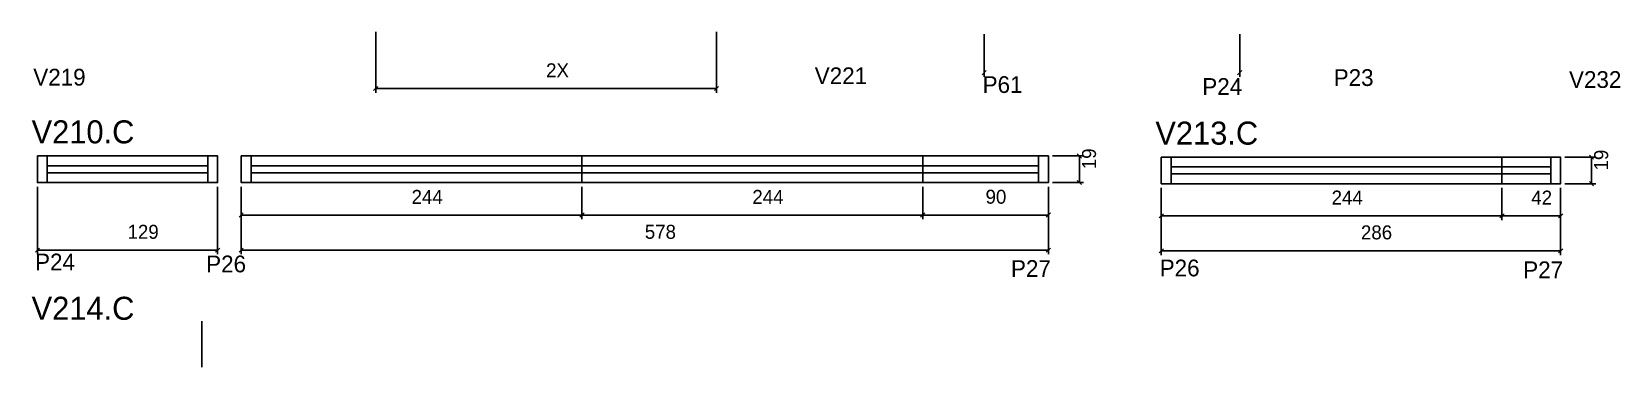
# Model space of a CAD drawing. Header units: metres. Extents: x 1678 to 2815, y 16636 to 16876.
import ezdxf

# ---------------------------------------------------------------- set-up
doc = ezdxf.new("R2010")
doc.units = ezdxf.units.M
for name, color, linetype in [('5', 7, 'Continuous'), ('COTA', 7, 'Continuous'), ('NOMENCLATURA', 7, 'Continuous'), ('Painéis', 7, 'Continuous'), ('SARR_2.2x7', 7, 'Continuous')]:
    doc.layers.add(name, color=color, linetype=linetype)

msp = doc.modelspace()

# ---------------------------------------------------------------- linework, layer by layer
at = {"layer": 'COTA', "color": 4, "lineweight": 25}
for p, q in [((1924.2, 16876.4), (1924.2, 16832.8)), ((2168.2, 16876.4), (2168.2, 16832.8)), ((2359.9, 16874.7), (2359.9, 16844.1)), ((2542.9, 16874.7), (2542.9, 16844.1)), ((1924.2, 16835.8), (2168.2, 16835.8)), ((2408.9, 16787.5), (2431.1, 16787.5)), ((2428.1, 16768.5), (2428.1, 16787.5)), ((2775.7, 16786.6), (2797.8, 16786.6)), ((2794.8, 16767.6), (2794.8, 16786.6)), ((2408.9, 16768.5), (2431.1, 16768.5)), ((2775.7, 16767.6), (2797.8, 16767.6)), ((1682, 16765.5), (1682, 16717.1)), ((1811, 16765.5), (1811, 16717.1)), ((1827.9, 16765.5), (1827.9, 16717.1)), ((1827.9, 16765.5), (1827.9, 16742.2)), ((2071.9, 16765.5), (2071.9, 16742.2)), ((2071.9, 16765.5), (2071.9, 16742.2)), ((2315.9, 16765.5), (2315.9, 16742.2)), ((2315.9, 16765.5), (2315.9, 16742.2)), ((2405.9, 16765.5), (2405.9, 16717.1)), ((2405.9, 16765.5), (2405.9, 16742.2)), ((2486.7, 16764.6), (2486.7, 16716.6)), ((2772.7, 16764.6), (2772.7, 16716.6)), ((1827.9, 16745.2), (2071.9, 16745.2)), ((2071.9, 16745.2), (2315.9, 16745.2)), ((2315.9, 16745.2), (2405.9, 16745.2)), ((1682, 16720.1), (1811, 16720.1)), ((1827.9, 16720.1), (2405.9, 16720.1)), ((2486.7, 16719.6), (2772.7, 16719.6))]:
    msp.add_line(p, q, dxfattribs=at)
at = {"layer": 'COTA', "color": 0, "lineweight": 25}
for p, q in [((2361.4, 16848.6), (2358.4, 16845.6)), ((2541.4, 16845.6), (2544.4, 16848.6)), ((1925.7, 16837.3), (1922.7, 16834.3)), ((2166.7, 16834.3), (2169.7, 16837.3)), ((2429.6, 16786), (2426.6, 16789)), ((2796.3, 16785.1), (2793.3, 16788.1)), ((2426.6, 16770), (2429.6, 16767)), ((2793.3, 16769.1), (2796.3, 16766.1)), ((1829.4, 16746.7), (1826.4, 16743.7)), ((2070.4, 16743.7), (2073.4, 16746.7)), ((2073.4, 16746.7), (2070.4, 16743.7)), ((2314.4, 16743.7), (2317.4, 16746.7)), ((2317.4, 16746.7), (2314.4, 16743.7)), ((2404.4, 16743.7), (2407.4, 16746.7)), ((1683.5, 16721.6), (1680.5, 16718.6)), ((1809.5, 16718.6), (1812.5, 16721.6)), ((1829.4, 16721.6), (1826.4, 16718.6)), ((2404.4, 16718.6), (2407.4, 16721.6)), ((2488.2, 16721.1), (2485.2, 16718.1)), ((2771.2, 16718.1), (2774.2, 16721.1))]:
    msp.add_line(p, q, dxfattribs=at)
at = {"layer": 'Painéis', "color": 200, "lineweight": 25}
for p, q in [((2071.9, 16787.5), (2071.9, 16768.5)), ((2315.9, 16787.5), (2315.9, 16768.5)), ((2730.7, 16767.6), (2730.7, 16786.6))]:
    msp.add_line(p, q, dxfattribs=at)
at = {"layer": 'Painéis', "color": 4, "lineweight": 25}
for p, q in [((2486.7, 16764.6), (2486.7, 16741.6)), ((2730.7, 16764.6), (2730.7, 16741.6)), ((2730.7, 16764.6), (2730.7, 16741.6)), ((2772.7, 16764.6), (2772.7, 16741.6)), ((2486.7, 16744.6), (2730.7, 16744.6)), ((2730.7, 16744.6), (2772.7, 16744.6)), ((1799.7, 16636.3), (1799.7, 16669.3))]:
    msp.add_line(p, q, dxfattribs=at)
at = {"layer": 'Painéis', "color": 0, "lineweight": 25}
for p, q in [((2488.2, 16746.1), (2485.2, 16743.1)), ((2729.2, 16743.1), (2732.2, 16746.1)), ((2732.2, 16746.1), (2729.2, 16743.1)), ((2771.2, 16743.1), (2774.2, 16746.1))]:
    msp.add_line(p, q, dxfattribs=at)
at = {"layer": 'Painéis', "color": 200, "lineweight": 25}
for points in [[(1682, 16787.5), (1682, 16768.5), (1811, 16768.5), (1811, 16787.5), (1682, 16787.5)], [(1827.9, 16787.5), (1827.9, 16768.5), (2405.9, 16768.5), (2405.9, 16787.5), (1827.9, 16787.5)], [(2486.7, 16786.6), (2486.7, 16767.6), (2772.7, 16767.6), (2772.7, 16786.6), (2486.7, 16786.6)]]:
    msp.add_lwpolyline(points, dxfattribs=at)
at = {"layer": 'SARR_2.2x7', "color": 40, "lineweight": 25}
for p, q in [((1689, 16787.5), (1689, 16768.5)), ((1804, 16780.5), (1689, 16780.5)), ((1804, 16787.5), (1804, 16768.5)), ((1834.9, 16787.5), (1834.9, 16768.5)), ((2071.9, 16780.5), (1834.9, 16780.5)), ((2315.9, 16780.5), (2071.9, 16780.5)), ((2398.9, 16780.5), (2315.9, 16780.5)), ((2398.9, 16787.5), (2398.9, 16768.5)), ((2493.7, 16786.6), (2493.7, 16767.6)), ((2765.7, 16779.6), (2493.7, 16779.6)), ((2765.7, 16786.6), (2765.7, 16767.6)), ((1689, 16775.5), (1804, 16775.5)), ((2071.9, 16775.5), (1834.9, 16775.5)), ((2315.9, 16775.5), (2071.9, 16775.5)), ((2398.9, 16775.5), (2315.9, 16775.5)), ((2493.7, 16774.6), (2765.7, 16774.6))]:
    msp.add_line(p, q, dxfattribs=at)

# ---------------------------------------------------------------- texts
at = {"layer": '5', "color": 5, "lineweight": 25}
for s, p in [('V219', (1679, 16837.9)), ('V221', (2238.6, 16838.9)), ('P23', (2610.2, 16837.6)), ('V232', (2778.7, 16836.2)), ('P61', (2358.8, 16832.6)), ('P24', (2516.1, 16831.2)), ('P24', (1680.3, 16705.6)), ('P26', (1802.8, 16704.2)), ('P27', (2379.1, 16700.9)), ('P26', (2485.6, 16701.3)), ('P27', (2745.9, 16700))]:
    msp.add_text(s, height=12, rotation=360, dxfattribs=at).set_placement(p)
at = {"layer": 'COTA', "color": 240, "lineweight": 25}
for s, p in [('2X', (2046.2, 16843.8)), ('244', (1949.9, 16753.2)), ('244', (2193.9, 16753.2)), ('90', (2360.9, 16753.3)), ('129', (1746.5, 16728.2)), ('578', (2116.9, 16728.2)), ('286', (2629.7, 16727.8))]:
    msp.add_text(s, height=10, dxfattribs=at).set_placement(p)
for p in [(2440, 16778), (2806.7, 16777.1)]:
    msp.add_text('19', height=10, rotation=90, dxfattribs=at).set_placement(p)
at = {"layer": 'NOMENCLATURA', "color": 7, "lineweight": 25}
for s, p in [('V210.C', (1677.8, 16796.5)), ('V213.C', (2482.5, 16795.6)), ('V214.C', (1677.8, 16670.2))]:
    msp.add_text(s, height=16.5, dxfattribs=at).set_placement(p)
at = {"layer": 'Painéis', "color": 240, "lineweight": 25}
for s, p in [('244', (2608.7, 16752.7)), ('42', (2751.7, 16752.7))]:
    msp.add_text(s, height=10, dxfattribs=at).set_placement(p)

doc.saveas('drawing.dxf')
